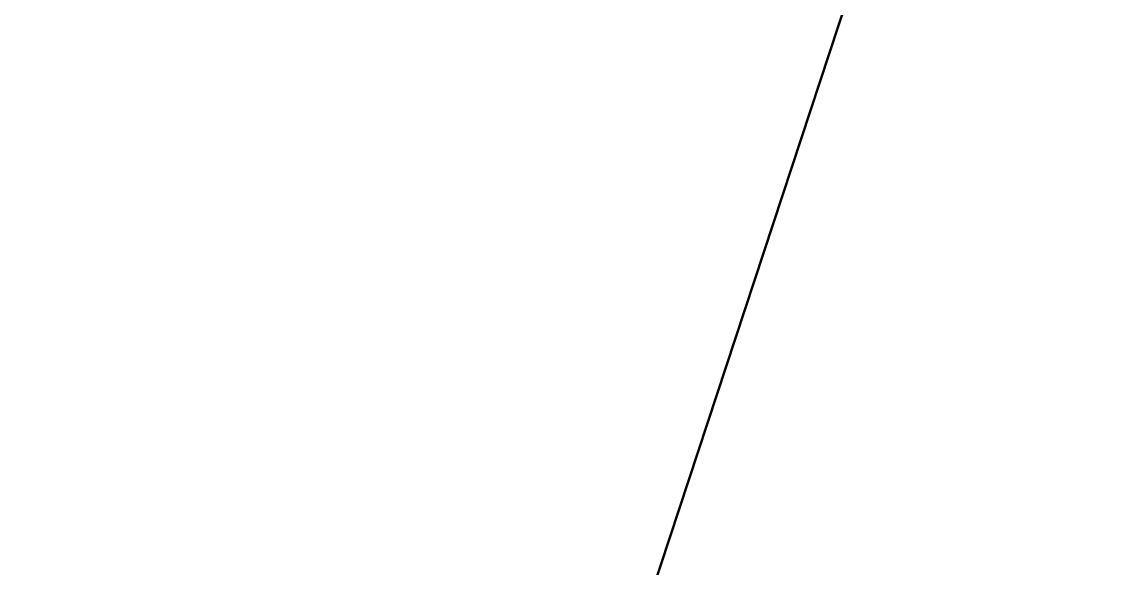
# Model space of a CAD drawing. Header units: metres. Extents: x 2682525 to 2683550, y 1250555 to 1251328.
# Drawn here: x 2683093.14 to 2683100.77, y 1250871.95 to 1250875.72 of the extents above; entities that cross this region are included whole.
import ezdxf

# ---------------------------------------------------------------- set-up
doc = ezdxf.new("R2010")
doc.units = ezdxf.units.M
doc.header["$PDMODE"] = 2
doc.header["$PDSIZE"] = -2
for name, pattern in [('IMPORT-_25_VW-01 Strichlinie kurz _2_', [21.165312, 10.580624, -10.584688]), ('Verdeckt', [3, 2, -0.9999999999999999]), ('Verdeckt 0_75', [1.5, 0.75, -0.75])]:
    doc.linetypes.add(name, pattern=pattern)
for name, color, linetype, lineweight, true_color in [('2458 A U1_dwg-1', 9, 'Continuous', 18, 0x808080), ('_25_500 Technik-Kanalisation Schächte', 9, 'Continuous', 18, 0x808080), ('_25_700 Aemter-Feuerpolizei-Fluchtweg', 9, 'IMPORT-_25_VW-01 Strichlinie kurz _2_', 18, 0x808080), ('_25_Keine', 9, 'Continuous', 18, 0x808080), ('Bemassung', 9, 'Continuous', 18, 0x808080)]:
    doc.layers.add(name, color=color, linetype=linetype, lineweight=lineweight, true_color=true_color)
for name, color, linetype, lineweight in [('A-____-____-DIMS', 7, 'Continuous', 9), ('A-DETL-____-MBND', 7, 'Verdeckt 0_75', 18), ('G-____-____-SYMB-1', 7, 'Verdeckt', 9)]:
    doc.layers.add(name, color=color, linetype=linetype, lineweight=lineweight)
doc.styles.add('Arial_31', font='arial.ttf', dxfattribs={"width": 0.9, "height": 200})
doc.styles.add('ISOCP_2', font='isocp___.ttf', dxfattribs={"height": 125.8608217592593})
doc.dimstyles.new('2_0_mm_-_Arial', dxfattribs={"dimscale": 304.8, "dimtxt": 204.051879991394, "dimasz": 0.2460629921259842, "dimexe": 0.3280839895013123, "dimexo": 0.3280840109072179, "dimgap": 0.08202099737532807, "dimtad": 1, "dimdec": 1, "dimlfac": 0.001, "dimrnd": 0.09999999999999999, "dimzin": 0, "dimdsep": 46, "dimtxsty": 'Arial_31', "dimblk1": 'OBLIQUE', "dimblk2": 'OBLIQUE', "dimsah": 1, "dimcen": 0.09, "dimdle": 0.3280839895013123, "dimazin": 0, "dimtfac": 1, "dimtdec": 4, "dimtix": 1, "dimtmove": 0, "dimatfit": 3, "dimfxl": 1, "dimtvp": 1, "dimtfill": 1, "dimtolj": 1, "dimtzin": 0, "dimarcsym": 2})
doc.dimstyles.new('2_0_mm_-_Arial_1', dxfattribs={"dimscale": 304.8, "dimtxt": 204.051879991394, "dimasz": 0.2460629921259842, "dimexe": 0.3280839895013123, "dimexo": 0.3280840109072179, "dimgap": 0.08202099737532807, "dimtad": 1, "dimdec": 1, "dimlfac": 0.001, "dimrnd": 0.09999999999999999, "dimzin": 0, "dimdsep": 46, "dimtxsty": 'Arial_31', "dimblk1": 'OBLIQUE', "dimblk2": 'OBLIQUE', "dimsah": 1, "dimcen": 0.09, "dimdle": 0.3280839895013123, "dimazin": 0, "dimtfac": 1, "dimtdec": 4, "dimtix": 1, "dimtmove": 2, "dimatfit": 3, "dimfxl": 1, "dimtvp": 1, "dimtfill": 1, "dimtolj": 1, "dimtzin": 0, "dimarcsym": 2})

# ---------------------------------------------------------------- blocks, each defined once
blk = doc.blocks.new('2458 A U1_dwg-9041719-U01 Bodenplatte')
at = {"layer": '_25_500 Technik-Kanalisation Schächte', "flags": 128}
blk.add_lwpolyline([(-48470.30777472434, -27882.65213969124), (-48470.30777472434, -28032.65213969498), (-75781.4182023694, -28032.65213969498), (-75781.4182023694, -27882.65213969411)], close=True, dxfattribs=at)
at = {"layer": '_25_700 Aemter-Feuerpolizei-Fluchtweg'}
blk.add_line((-78601.41820318445, -35967.62907700967), (-67662.85669525705, -21262.2223017857), dxfattribs=at)
at = {"layer": '_25_Keine', "flags": 128}
for points in [[(-72851.41820318442, -30857.67519800749), (-70284.56646497153, -30857.67519800749), (-70284.56646497153, -35857.6751980075), (-72851.41820318445, -35857.6751980075)], [(-70284.56646497147, -30857.67519800747), (-67717.71472675857, -30857.67519800747), (-67717.71472675857, -35857.67519800748), (-70284.56646497147, -35857.67519800748)], [(-67717.71472675858, -30857.67519800749), (-65150.86298854568, -30857.67519800749), (-65150.86298854568, -35857.67519800749), (-67717.71472675858, -35857.67519800749)]]:
    blk.add_lwpolyline(points, close=True, dxfattribs=at)
at = {"layer": 'Bemassung'}
blk.add_line((-48582.54898566184, -28480.19259147581), (-75669.1769914319, -28480.19259147581), dxfattribs=at)
at = {"layer": 'Bemassung', "flags": 128}
blk.add_lwpolyline([(-47278.90107377427, -27373.61881234133), (-78489.17699227516, -27373.61881234133), (-78376.93578133766, -27373.61881234133)], dxfattribs=at)
at = {"layer": '_25_700 Aemter-Feuerpolizei-Fluchtweg', "insert": (-73130.44209809208, -28401.11228910525), "char_height": 125.8608217592593, "width": 1945.531914893617, "attachment_point": 1, "rotation": 53.35642382847966, "line_spacing_factor": 1.478621465017729, "style": 'ISOCP_2'}
blk.add_mtext(' Fluchtweg L=20.2m', dxfattribs=at)
blk = doc.blocks.new('_Oblique')
at = {"color": 0, "linetype": 'ByBlock', "lineweight": -2}
blk.add_line((-0.5, -0.5), (0.5, 0.5), dxfattribs=at)
blk = doc.blocks.new('*D1807')
at = {"layer": 'A-____-____-DIMS', "color": 0, "lineweight": -2, "transparency": 16777216}
for p, q in [((2683068.897622096, 1250867.009540824), (2683135.861756529, 1250900.785341326)), ((2683053.688199543, 1250859.338114525), (2683068.897622096, 1250867.009540824)), ((2683053.688199543, 1250859.338114525), (2682986.72406511, 1250825.562314023)), ((2683113.74310552, 1250778.098576879), (2683113.932022766, 1250777.724028246)), ((2683098.698719751, 1250770.099947516), (2683098.722600213, 1250770.052601948))]:
    blk.add_line(p, q, dxfattribs=at)
at = {"layer": 'A-____-____-DIMS', "color": 0, "lineweight": -2, "transparency": 16777216, "xscale": 74.99999999999999, "yscale": 74.99999999999999, "zscale": 74.99999999999999}
for p, rotation in [((2683068.897622096, 1250867.009540824), 206.7657572042305), ((2683053.688199543, 1250859.338114525), 26.76575720423048)]:
    blk.add_blockref('_Oblique', p, dxfattribs=dict(at, rotation=rotation))
at = {"layer": 'A-____-____-DIMS', "color": 0, "transparency": 16777216, "insert": (2683004.047613651, 1250976.668747653), "char_height": 200, "width": 911.641014607705, "attachment_point": 5, "rotation": 26.76575720423047, "style": 'Arial_31', "bg_fill": 3, "box_fill_scale": 1.1, "bg_fill_color": 256, "bg_fill_true_color": 13158600, "bg_fill_transparency": 0}
blk.add_mtext('\\A1;0.0', dxfattribs=at)
at = {"layer": 'Defpoints', "color": 0, "transparency": 16777216}
for p in [(2683068.708701911, 1250867.384095282), (2683068.897622096, 1250867.009540824), (2683053.664316143, 1250859.385465919)]:
    blk.add_point(p, dxfattribs=at)
blk = doc.blocks.new('*D1808')
at = {"layer": 'A-____-____-DIMS', "color": 0, "lineweight": -2, "transparency": 16777216}
for p, q in [((2683101.306229421, 1250883.356000871), (2683168.270363854, 1250917.131801374)), ((2683068.897622741, 1250867.009539544), (2683001.933488308, 1250833.233739042)), ((2683146.196746825, 1250794.355752247), (2683146.340630091, 1250794.070488293)), ((2683113.74310552, 1250778.098576879), (2683113.932023411, 1250777.724026967))]:
    blk.add_line(p, q, dxfattribs=at)
at = {"layer": 'A-____-____-DIMS', "color": 0, "transparency": 16777216, "insert": (2682617.72699169, 1250788.948338999), "char_height": 200, "width": 911.641014607705, "attachment_point": 1, "rotation": 26.76575720423047, "line_spacing_factor": 0.9417779076525878, "style": 'Arial_31', "bg_fill": 3, "box_fill_scale": 1.1, "bg_fill_color": 256, "bg_fill_true_color": 13158600, "bg_fill_transparency": 0}
blk.add_mtext('\\A1;0.0', dxfattribs=at)
at = {"layer": 'A-____-____-DIMS', "color": 0, "lineweight": -2, "transparency": 16777216}
blk.add_line((2683068.897622741, 1250867.009539544), (2683101.306229421, 1250883.356000871), dxfattribs=at)
at = {"layer": 'Defpoints', "color": 0, "transparency": 16777216}
for p in [(2683101.162343216, 1250883.641270651), (2683101.306229421, 1250883.356000871), (2683068.708701911, 1250867.384095282)]:
    blk.add_point(p, dxfattribs=at)
at = {"layer": 'A-____-____-DIMS', "color": 0, "lineweight": -2, "transparency": 16777216, "xscale": 74.99999999999999, "yscale": 74.99999999999999, "zscale": 74.99999999999999}
for p, rotation in [((2683101.306229421, 1250883.356000871), 206.7657572042305), ((2683068.897622741, 1250867.009539544), 26.76575720423048)]:
    blk.add_blockref('_Oblique', p, dxfattribs=dict(at, rotation=rotation))
blk = doc.blocks.new('*D1809')
at = {"layer": 'A-____-____-DIMS', "color": 0, "lineweight": -2, "transparency": 16777216}
for p, q in [((2683132.910514814, 1250899.296771893), (2683199.874649247, 1250933.072572396)), ((2683101.30623005, 1250883.355999624), (2683132.910514814, 1250899.296771893)), ((2683101.30623005, 1250883.355999624), (2683034.342095617, 1250849.580199121)), ((2683177.801724807, 1250810.295150137), (2683177.944915484, 1250810.011259315)), ((2683146.196746825, 1250794.355752247), (2683146.34063072, 1250794.070487046))]:
    blk.add_line(p, q, dxfattribs=at)
at = {"layer": 'A-____-____-DIMS', "color": 0, "lineweight": -2, "transparency": 16777216, "xscale": 74.99999999999999, "yscale": 74.99999999999999, "zscale": 74.99999999999999}
for p, rotation in [((2683132.910514814, 1250899.296771893), 206.7657572042305), ((2683101.30623005, 1250883.355999624), 26.76575720423048)]:
    blk.add_blockref('_Oblique', p, dxfattribs=dict(at, rotation=rotation))
at = {"layer": 'A-____-____-DIMS', "color": 0, "transparency": 16777216, "insert": (2683059.863075263, 1251004.821305737), "char_height": 200, "width": 911.641014607705, "attachment_point": 5, "rotation": 26.76575720423047, "style": 'Arial_31', "bg_fill": 3, "box_fill_scale": 1.1, "bg_fill_color": 256, "bg_fill_true_color": 13158600, "bg_fill_transparency": 0}
blk.add_mtext('\\A1;0.0', dxfattribs=at)
at = {"layer": 'Defpoints', "color": 0, "transparency": 16777216}
for p in [(2683132.767321199, 1250899.58066854), (2683132.910514814, 1250899.296771893), (2683101.162343216, 1250883.641270651)]:
    blk.add_point(p, dxfattribs=at)

msp = doc.modelspace()

# ---------------------------------------------------------------- linework, layer by layer
at = {"layer": 'A-DETL-____-MBND'}
msp.add_open_spline([(2683066.009390901, 1250869.679863096), (2683066.288205003, 1250869.551325586), (2683067.039320472, 1250869.18605556), (2683068.808618498, 1250868.554809036), (2683071.657237757, 1250869.494124548), (2683074.467321273, 1250871.018365242), (2683078.195421315, 1250872.859749516), (2683083.158512379, 1250875.383371573), (2683088.800458998, 1250878.256991499), (2683094.67246607, 1250881.112386641), (2683097.951854891, 1250882.94699488), (2683100.081408632, 1250883.879558791), (2683100.187642982, 1250884.43076455), (2683100.919117485, 1250885.016465895), (2683101.844521929, 1250884.711114088), (2683103.967648854, 1250886.004076284), (2683109.204590926, 1250888.417601884), (2683115.754953569, 1250891.836530144), (2683122.446522959, 1250895.24131188), (2683126.497124689, 1250897.270196159), (2683129.520615935, 1250898.811156605), (2683132.804656584, 1250900.260438276), (2683134.067093911, 1250906.573856538), (2683135.558020153, 1250913.796773206), (2683138.657477513, 1250918.602886364), (2683139.889302063, 1250920.906158589)], degree=3, knots=[0, 0, 0, 0, 3.021816965252346, 8.2668153199768, 17.95102877688316, 30.86478291184385, 40.23480069127133, 58.74610483870741, 85.71719350426484, 102.6006594184549, 122.8063238274784, 123.1988405673681, 125.0105717409506, 127.673553189531, 131.444065486728, 133.3966811922206, 151.4499517304334, 188.9907190902837, 205.6325642785124, 225.4757952452216, 233.4027051389572, 239.3167187433414, 259.753894699282, 288.8823652494151, 314.5908583427087, 314.5908583427087, 314.5908583427087, 314.5908583427087], dxfattribs=at)
at = {"layer": 'G-____-____-SYMB-1'}
msp.add_line((2683051.248408886, 1250849.790160504), (2683152.079427231, 1250900.647952584), dxfattribs=at)

# ---------------------------------------------------------------- block references
at = {"layer": '2458 A U1_dwg-1', "xscale": 0.001, "yscale": 0.001, "zscale": 0.001, "rotation": 26.76575494316579}
msp.add_blockref('2458 A U1_dwg-9041719-U01 Bodenplatte', (2683147.144467305, 1250931.177239274), dxfattribs=at)

# ---------------------------------------------------------------- next in the draw order: dimensions: what is measured, and where the dimension line sits
at = {"layer": 'A-____-____-DIMS'}
dim = msp.add_linear_dim(base=(2683068.897622096, 1250867.009540824), p1=(2683053.664316142, 1250859.385465919), p2=(2683068.708701911, 1250867.384095282), angle=26.76575720423047, dimstyle='2_0_mm_-_Arial', override={"dimpost": '<>', "dimfxl": 17038.5332360565}, dxfattribs=at)
dim.commit()
dim.dimension.update_dxf_attribs({"geometry": '*D1807', "text_midpoint": (2683004.047613651, 1250976.668747653)})

# ---------------------------------------------------------------- next in the draw order: dimensions: what is measured, and where the dimension line sits
dim = msp.add_linear_dim(base=(2683101.306229421, 1250883.356000871), p1=(2683068.708701911, 1250867.384095282), p2=(2683101.162343216, 1250883.641270651), angle=26.76575720423047, dimstyle='2_0_mm_-_Arial_1', override={"dimpost": '<>', "dimfxl": 36297.85923366722}, dxfattribs=at)
dim.commit()
dim.dimension.update_dxf_attribs({"geometry": '*D1808', "text_midpoint": (2683084.754535631, 1250875.177022492), "dimtype": 160})

# ---------------------------------------------------------------- next in the draw order: dimensions: what is measured, and where the dimension line sits
dim = msp.add_linear_dim(base=(2683132.910514814, 1250899.296771893), p1=(2683101.162343216, 1250883.641270651), p2=(2683132.767321198, 1250899.58066854), angle=26.76575720423047, dimstyle='2_0_mm_-_Arial', override={"dimpost": '<>', "dimfxl": 35396.87893486193}, dxfattribs=at)
dim.commit()
dim.dimension.update_dxf_attribs({"geometry": '*D1809', "text_midpoint": (2683059.863075263, 1251004.821305737)})

doc.saveas('drawing.dxf')
